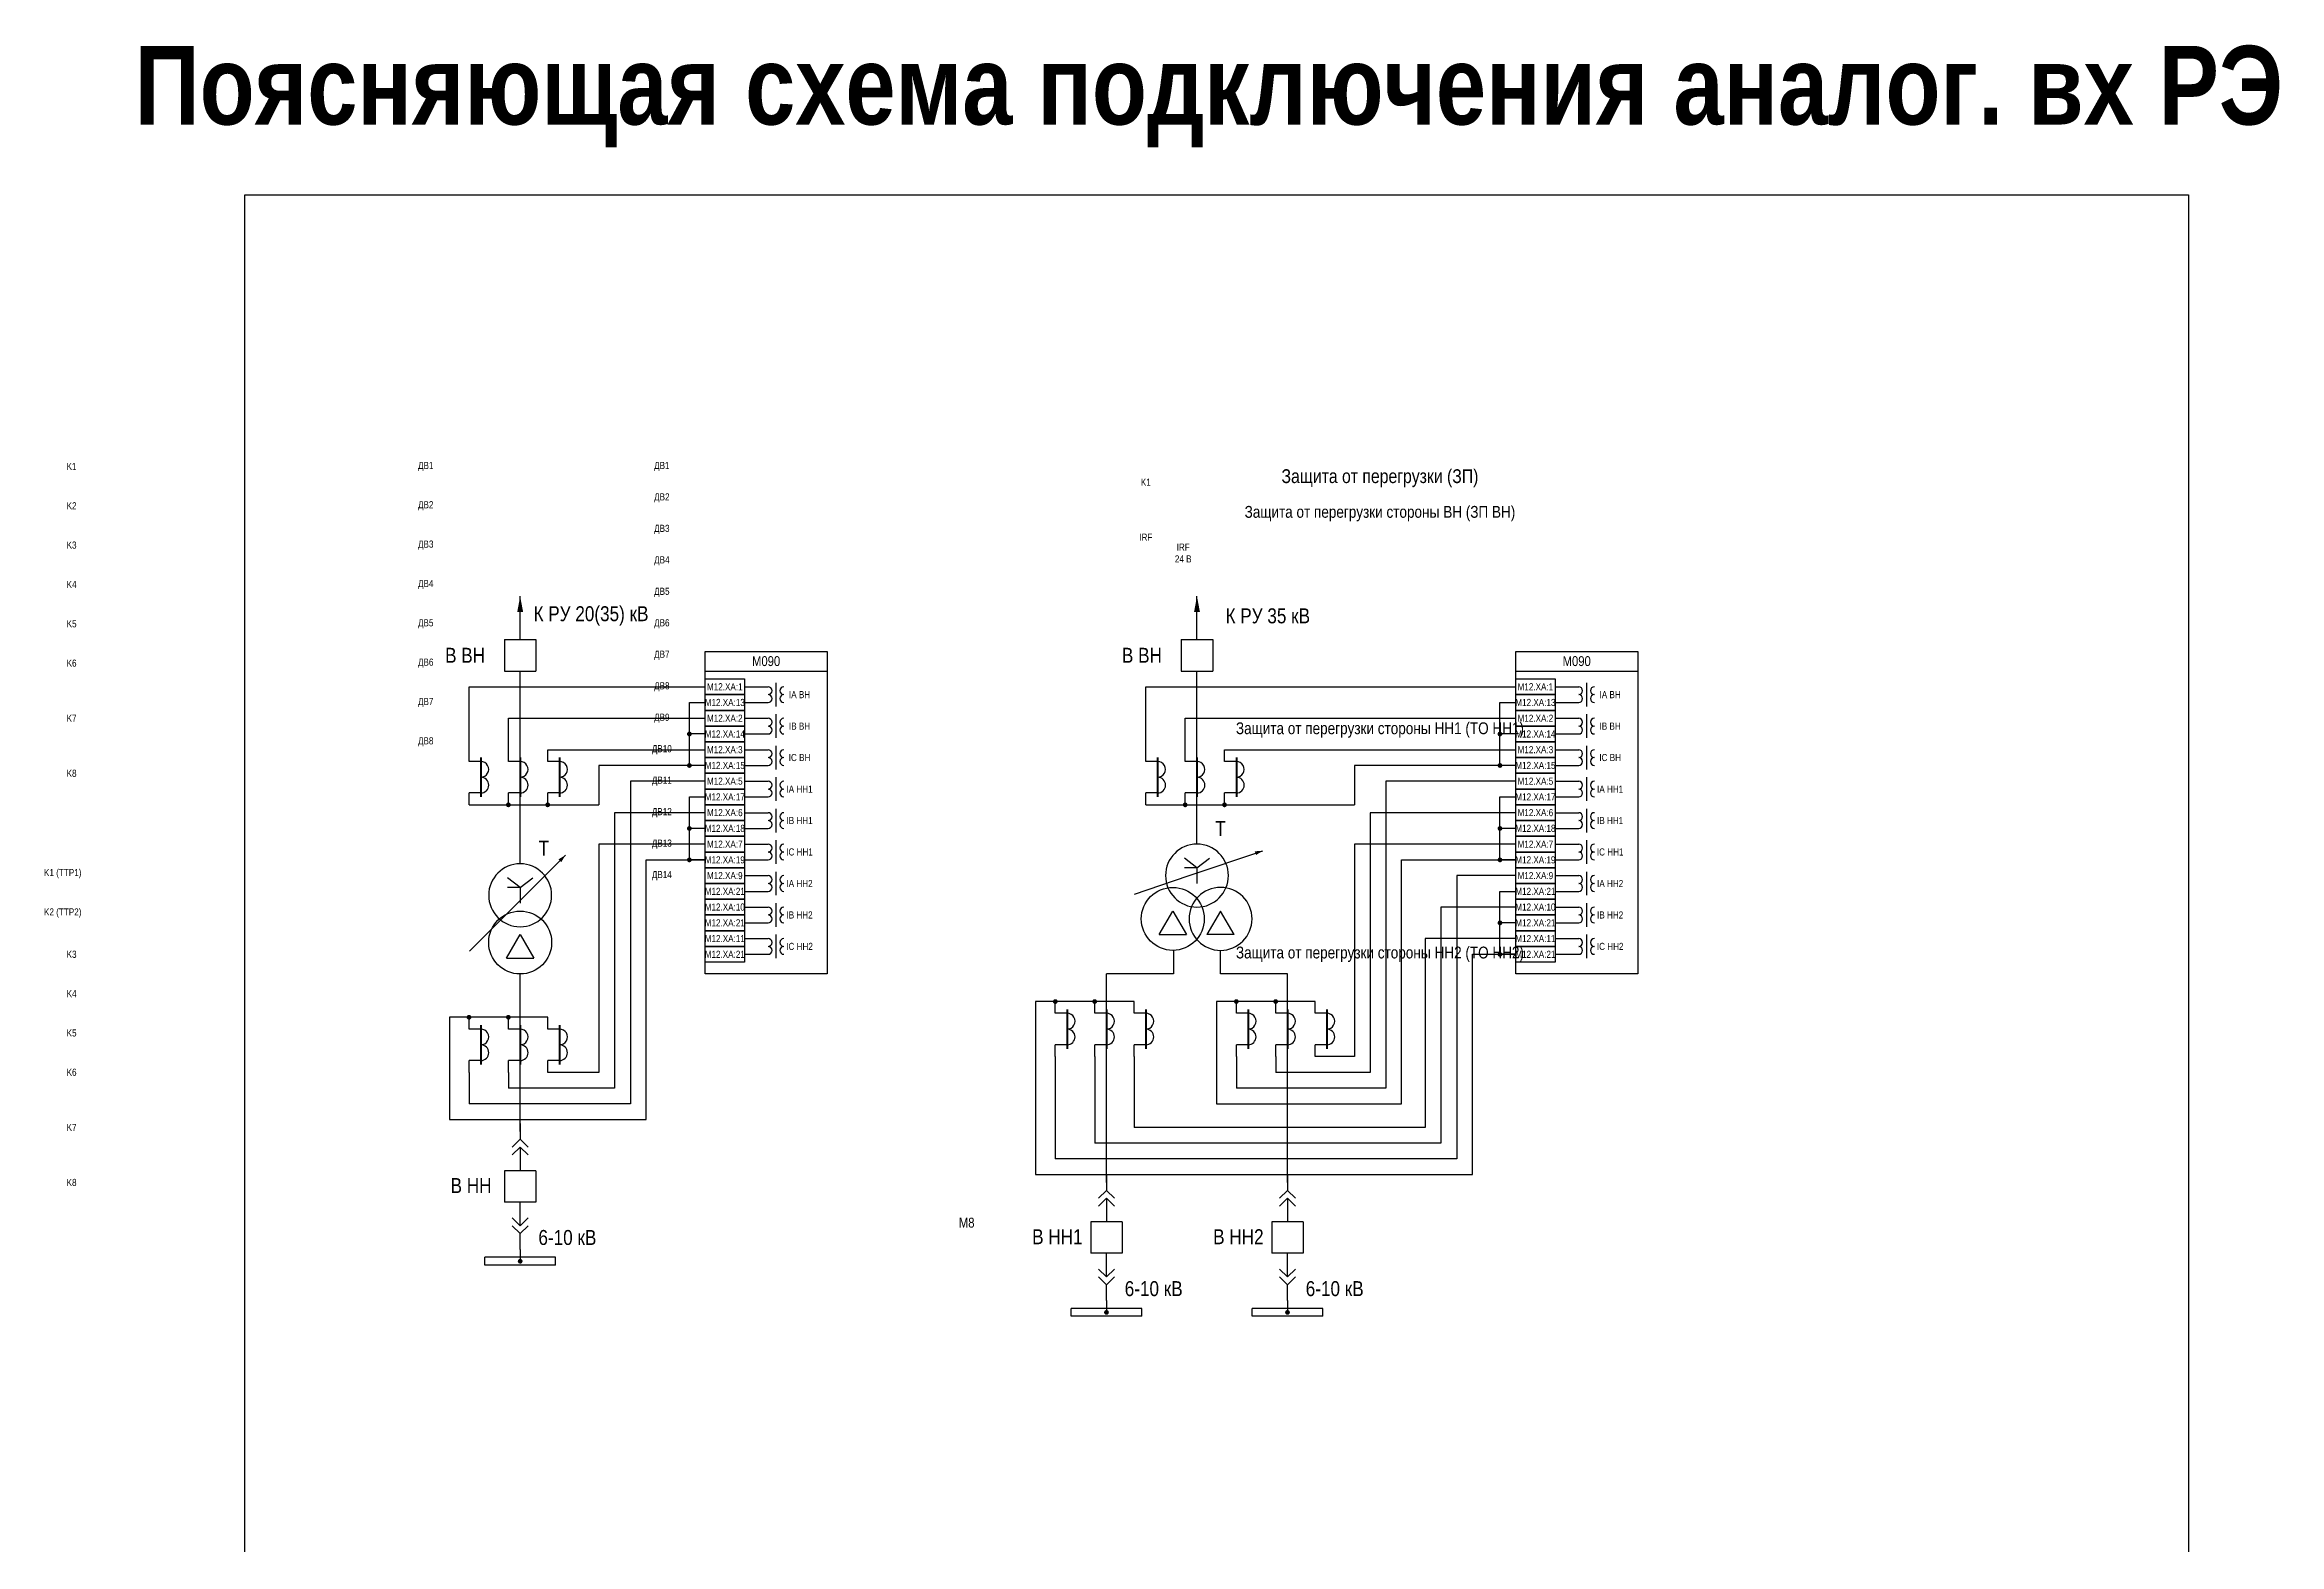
# Model space of a CAD drawing. Header units: millimetres. Extents: x 1657 to 5785, y -558 to 1129.
# Drawn here: x 4847 to 5415, y 364 to 745 of the extents above; entities that cross this region are included whole.
import ezdxf
from ezdxf.enums import TextEntityAlignment as Align

# ---------------------------------------------------------------- set-up
doc = ezdxf.new("R2010")
doc.units = ezdxf.units.MM
doc.layers.add('_ОРЗ_0.3', color=7, linetype='Continuous', lineweight=30)
doc.layers.add('Тонкая', color=7, linetype='Continuous', lineweight=13)
doc.layers.add('Основная', color=7, linetype='Continuous')
doc.styles.add('1.8_Gost_RD', font='ARIALN.TTF', dxfattribs={"height": 1.8})
doc.styles.add('2.5_Gost_RD', font='ARIALN.TTF', dxfattribs={"height": 2.5})
doc.styles.add('2.5_ISOCPEUR', font='isocpeur.ttf', dxfattribs={"width": 0.9, "height": 2.5})
doc.styles.add('3.5_Gost_RD', font='ARIALN.TTF', dxfattribs={"height": 3.5})
doc.styles.add('Narrow', font='ARIALN.TTF')
doc.styles.add('Вывод', font='ARIALN.TTF', dxfattribs={"height": 2.5})
doc.styles.add('Компонент', font='ARIALN.TTF', dxfattribs={"height": 3.5})

# ---------------------------------------------------------------- blocks, each defined once
blk = doc.blocks.new('*U131')
at = {"layer": 'Основная', "ltscale": 0.25}
for p, q in [((2, 2), (0, 0)), ((0, 0), (2, -2))]:
    blk.add_line(p, q, dxfattribs=at)
blk = doc.blocks.new('*U123')
at = {"layer": 'Основная', "color": 0}
for p, q in [((0, 6), (0, 2)), ((0, 0), (0, -6))]:
    blk.add_line(p, q, dxfattribs=at)
at = {"ltscale": 0.25, "xscale": -1, "rotation": 90}
for p in [(0, 2), (0, 0)]:
    blk.add_blockref('*U131', p, dxfattribs=at)
at = {"layer": 'Основная'}
for tag, height, style, p in [('ОУ2', 3.5, 'Компонент', (-5, 6)), ('В2', 2.5, 'Вывод', (3, 6)), ('ОУ1', 3.5, 'Компонент', (-5, -6)), ('В1', 2.5, 'Вывод', (3, -6))]:
    blk.add_attdef(tag, text='', height=height, dxfattribs=dict(at, style=style)).set_placement(p, align=Align.MIDDLE_CENTER)
blk = doc.blocks.new('*U124')
at = {"layer": 'Основная'}
for p, q in [((0, 0), (-8, 0)), ((-8, -8), (-8, 0)), ((0, -8), (0, 0)), ((0, -8), (-8, -8))]:
    blk.add_line(p, q, dxfattribs=at)
at = {"layer": 'Основная', "style": '2.5_ISOCPEUR'}
blk.add_attdef('ОУ', text='', height=2.5, dxfattribs=at).set_placement((-15, -3), align=Align.MIDDLE_CENTER)
blk = doc.blocks.new('*U127')
at = {"layer": 'Основная', "color": 0}
for p, q in [((0, 0), (0, 6)), ((0, -6), (0, -2))]:
    blk.add_line(p, q, dxfattribs=at)
at = {"ltscale": 0.25, "rotation": 89.99999999999999}
for p in [(0, 0), (0, -2)]:
    blk.add_blockref('*U131', p, dxfattribs=at)
at = {"layer": 'Основная'}
for tag, height, style, p in [('ОУ1', 3.5, 'Компонент', (-5, 6)), ('В1', 2.5, 'Вывод', (3, 6)), ('ОУ2', 3.5, 'Компонент', (-5, -6)), ('В2', 2.5, 'Вывод', (3, -6))]:
    blk.add_attdef(tag, text='', height=height, dxfattribs=dict(at, style=style)).set_placement(p, align=Align.MIDDLE_CENTER)
blk = doc.blocks.new('*U122')
at = {"ltscale": 0.25}
for p, q in [((-3.46, -4), (0, 2)), ((0, 2), (3.46, -4)), ((-3.46, -4), (3.46, -4))]:
    blk.add_line(p, q, dxfattribs=at)
blk.add_circle((0, 0), 8, dxfattribs=at)
at = {"layer": 'Основная', "style": 'Компонент'}
blk.add_attdef('ОУ', text='', height=3.5, dxfattribs=at).set_placement((17, 0), align=Align.MIDDLE_CENTER)
blk = doc.blocks.new('*U125')
at = {"ltscale": 0.25}
for p, q in [((0, 0), (-20, 0)), ((14.44, 0), (0, 0))]:
    blk.add_line(p, q, dxfattribs=at)
blk.add_lwpolyline([(-18, 0, 1, 0, 0), (-20, 0, 0, 0, 0)], format="xyseb", dxfattribs=at)
at = {"layer": 'Основная', "style": '2.5_ISOCPEUR'}
blk.add_attdef('ОС', text='', height=2.5, dxfattribs=at).set_placement((3, 2), align=Align.MIDDLE_CENTER)
blk = doc.blocks.new('*U121')
at = {"ltscale": 0.25}
for q in [(-3.2, 4.4), (3.2, 4.4), (0, -2), (3.21, 2)]:
    blk.add_line((0, 2), q, dxfattribs=at)
blk.add_circle((0, 0), 8, dxfattribs=at)
at = {"layer": 'Основная', "style": 'Компонент'}
blk.add_attdef('ОУ', text='', height=3.5, dxfattribs=at).set_placement((-17, 0), align=Align.MIDDLE_CENTER)
blk = doc.blocks.new('*U126')
at = {"layer": 'Основная'}
for p, q in [((0, 0), (-8, 0)), ((-8, -8), (-8, 0)), ((0, -8), (0, 0)), ((0, -8), (-8, -8))]:
    blk.add_line(p, q, dxfattribs=at)
at = {"layer": 'Основная', "style": '2.5_ISOCPEUR'}
blk.add_attdef('ОУ', text='', height=2.5, dxfattribs=at).set_placement((-15, -3), align=Align.MIDDLE_CENTER)
blk = doc.blocks.new('*U130')
at = {"ltscale": 0.25}
for p, q in [((3, 7), (3, 4)), ((0, 4), (3, 4)), ((0, -4), (3, -4)), ((3, -4), (3, -7))]:
    blk.add_line(p, q, dxfattribs=at)
for centre, major_axis, start_param, end_param in [((0, -2), (-2, 0), 4.712389, 7.853982), ((0, 2), (0, -2), 3.141593, 6.283185)]:
    blk.add_ellipse(centre, major_axis=major_axis, ratio=1, start_param=start_param, end_param=end_param, dxfattribs=at)
at = {"layer": 'Основная', "color": 0, "lineweight": 50}
blk.add_line((0, -5), (0, 5), dxfattribs=at)
at = {"layer": 'Основная', "style": '2.5_ISOCPEUR'}
for tag, p in [('В1', (5, 6)), ('ОУ', (-6, 0)), ('В2', (5, -6))]:
    blk.add_attdef(tag, text='', height=2.5, dxfattribs=at).set_placement(p, align=Align.MIDDLE_CENTER)
blk = doc.blocks.new('*U128')
at = {"layer": 'Основная', "color": 0}
for p, q in [((0, 0), (18, 0)), ((0, -2), (0, 0)), ((18, -2), (18, 0)), ((0, -2), (18, -2))]:
    blk.add_line(p, q, dxfattribs=at)
at = {"layer": 'Основная', "style": '2.5_ISOCPEUR'}
blk.add_attdef('ОШ', text='', height=2.5, dxfattribs=at).set_placement((6, 4), align=Align.MIDDLE_CENTER)
blk = doc.blocks.new('*U129')
at = {"ltscale": 0.25}
for p, q in [((3, 7), (3, 4)), ((0, 4), (3, 4)), ((0, -4), (3, -4)), ((3, -4), (3, -7))]:
    blk.add_line(p, q, dxfattribs=at)
for centre, major_axis, start_param, end_param in [((0, -2), (-2, 0), 4.712389, 7.853982), ((0, 2), (0, -2), 3.141593, 6.283185)]:
    blk.add_ellipse(centre, major_axis=major_axis, ratio=1, start_param=start_param, end_param=end_param, dxfattribs=at)
at = {"layer": 'Основная', "color": 0, "lineweight": 50}
blk.add_line((0, -5), (0, 5), dxfattribs=at)
at = {"layer": 'Основная', "style": '2.5_ISOCPEUR'}
for tag, p in [('В1', (5, 6)), ('ОУ', (-6, 0)), ('В2', (5, -6))]:
    blk.add_attdef(tag, text='', height=2.5, dxfattribs=at).set_placement(p, align=Align.MIDDLE_CENTER)

msp = doc.modelspace()

# ---------------------------------------------------------------- linework, layer by layer
for p, q in [((4968, 594), (4968, 605)), ((5140, 594), (5140, 605)), ((4975, 566), (5015, 566)), ((5147, 566), (5221, 566))]:
    msp.add_line(p, q)
at = {"ltscale": 100}
for p, q in [((4955, 566), (4955, 582)), ((4955, 582), (5015, 582)), ((5025, 582), (5031, 582)), ((5033, 583), (5033, 577)), ((5127, 566), (5127, 582)), ((5127, 582), (5221, 582)), ((5231, 582), (5237, 582)), ((5239, 583), (5239, 577)), ((4965, 566), (4965, 574)), ((4965, 574), (5015, 574)), ((5011, 562), (5011, 578)), ((5011, 578), (5015, 578)), ((5025, 578), (5031, 578)), ((5025, 574), (5031, 574)), ((5033, 575), (5033, 569)), ((5137, 566), (5137, 574)), ((5137, 574), (5221, 574)), ((5217, 562), (5217, 578)), ((5217, 578), (5221, 578)), ((5231, 578), (5237, 578)), ((5231, 574), (5237, 574)), ((5239, 575), (5239, 569)), ((5015, 570), (5011, 570)), ((5025, 570), (5031, 570)), ((5221, 570), (5217, 570)), ((5231, 570), (5237, 570)), ((5025, 566), (5031, 566)), ((5033, 567), (5033, 561)), ((5231, 566), (5237, 566)), ((5239, 567), (5239, 561)), ((5011, 562), (4988, 562)), ((4988, 562), (4988, 552)), ((5015, 562), (5011, 562)), ((5025, 562), (5031, 562)), ((5025, 558), (5031, 558)), ((5033, 559), (5033, 553)), ((5217, 562), (5180, 562)), ((5180, 562), (5180, 552)), ((5221, 562), (5217, 562)), ((5231, 562), (5237, 562)), ((5231, 558), (5237, 558)), ((5239, 559), (5239, 553)), ((4955, 552), (4975, 552)), ((4975, 552), (4988, 552)), ((5011, 538), (5011, 554)), ((5011, 554), (5015, 554)), ((5025, 554), (5031, 554)), ((5033, 551), (5033, 545)), ((5127, 552), (5147, 552)), ((5147, 552), (5180, 552)), ((5217, 538), (5217, 554)), ((5217, 554), (5221, 554)), ((5231, 554), (5237, 554)), ((5239, 551), (5239, 545)), ((5015, 546), (5011, 546)), ((5025, 550), (5031, 550)), ((5025, 546), (5031, 546)), ((5221, 546), (5217, 546)), ((5231, 550), (5237, 550)), ((5231, 546), (5237, 546)), ((5025, 542), (5031, 542)), ((5033, 543), (5033, 537)), ((5231, 542), (5237, 542)), ((5239, 543), (5239, 537)), ((5015, 538), (5011, 538)), ((5025, 538), (5031, 538)), ((5025, 534), (5031, 534)), ((5033, 535), (5033, 529)), ((5221, 538), (5217, 538)), ((5231, 538), (5237, 538)), ((5231, 534), (5237, 534)), ((5239, 535), (5239, 529)), ((5025, 530), (5031, 530)), ((5217, 514), (5217, 530)), ((5217, 530), (5221, 530)), ((5231, 530), (5237, 530)), ((5025, 526), (5031, 526)), ((5033, 527), (5033, 521)), ((5231, 526), (5237, 526)), ((5239, 527), (5239, 521)), ((5025, 522), (5031, 522)), ((5025, 518), (5031, 518)), ((5033, 519), (5033, 513)), ((5221, 522), (5217, 522)), ((5231, 522), (5237, 522)), ((5231, 518), (5237, 518)), ((5239, 519), (5239, 513)), ((5025, 514), (5031, 514)), ((5221, 514), (5217, 514)), ((5231, 514), (5237, 514)), ((4955, 484), (4955, 476)), ((4965, 484), (4965, 480)), ((5104, 488), (5104, 462)), ((5114, 488), (5114, 466)), ((5124, 488), (5124, 470)), ((5150, 488), (5150, 480)), ((5160, 488), (5160, 484))]:
    msp.add_line(p, q, dxfattribs=at)
for points in [[(4898, 707), (5392, 707), (5392, -159), (4898, -159)], [(5015, 584), (5025, 584), (5025, 580), (5015, 580)], [(5015, 580), (5025, 580), (5025, 576), (5015, 576)], [(5221, 584), (5231, 584), (5231, 580), (5221, 580)], [(5221, 580), (5231, 580), (5231, 576), (5221, 576)], [(5015, 576), (5025, 576), (5025, 572), (5015, 572)], [(5221, 576), (5231, 576), (5231, 572), (5221, 572)], [(5015, 572), (5025, 572), (5025, 568), (5015, 568)], [(5015, 568), (5025, 568), (5025, 564), (5015, 564)], [(5221, 572), (5231, 572), (5231, 568), (5221, 568)], [(5221, 568), (5231, 568), (5231, 564), (5221, 564)], [(5015, 564), (5025, 564), (5025, 560), (5015, 560)], [(5221, 564), (5231, 564), (5231, 560), (5221, 560)], [(5015, 560), (5025, 560), (5025, 556), (5015, 556)], [(5221, 560), (5231, 560), (5231, 556), (5221, 556)], [(5015, 556), (5025, 556), (5025, 552), (5015, 552)], [(5015, 552), (5025, 552), (5025, 548), (5015, 548)], [(5221, 556), (5231, 556), (5231, 552), (5221, 552)], [(5221, 552), (5231, 552), (5231, 548), (5221, 548)], [(5015, 548), (5025, 548), (5025, 544), (5015, 544)], [(5221, 548), (5231, 548), (5231, 544), (5221, 544)], [(5015, 544), (5025, 544), (5025, 540), (5015, 540)], [(5015, 540), (5025, 540), (5025, 536), (5015, 536)], [(5221, 544), (5231, 544), (5231, 540), (5221, 540)], [(5221, 540), (5231, 540), (5231, 536), (5221, 536)], [(5015, 536), (5025, 536), (5025, 532), (5015, 532)], [(5221, 536), (5231, 536), (5231, 532), (5221, 532)], [(5015, 532), (5025, 532), (5025, 528), (5015, 528)], [(5221, 532), (5231, 532), (5231, 528), (5221, 528)], [(5015, 528), (5025, 528), (5025, 524), (5015, 524)], [(5015, 524), (5025, 524), (5025, 520), (5015, 520)], [(5221, 528), (5231, 528), (5231, 524), (5221, 524)], [(5221, 524), (5231, 524), (5231, 520), (5221, 520)], [(5015, 520), (5025, 520), (5025, 516), (5015, 516)], [(5221, 520), (5231, 520), (5231, 516), (5221, 516)], [(5015, 516), (5025, 516), (5025, 512), (5015, 512)], [(5221, 516), (5231, 516), (5231, 512), (5221, 512)]]:
    msp.add_lwpolyline(points, close=True, dxfattribs=at)
for points in [[(4968, 537), (4968, 586)], [(5140, 542), (5140, 586)], [(4968, 469), (4968, 509)], [(5117, 456), (5117, 509)], [(5163, 456), (5163, 509)], [(4968, 439), (4968, 436)], [(5117, 426), (5117, 423)], [(5163, 426), (5163, 423)]]:
    msp.add_lwpolyline(points)
for points in [[(5015, 586), (5046, 586)], [(5221, 586), (5252, 586)], [(5015, 558), (4996, 558), (4996, 476), (4955, 476)], [(5221, 558), (5188, 558), (5188, 480), (5150, 480)], [(5015, 550), (4992, 550), (4992, 480), (4965, 480)], [(5221, 550), (5184, 550), (5184, 484), (5160, 484)], [(5015, 542), (4988, 542), (4988, 484), (4975, 484)], [(5221, 542), (5180, 542), (5180, 488), (5170, 488)], [(4975, 498), (4950, 498), (4950, 472), (5000, 472), (5000, 538), (5015, 538)], [(5221, 534), (5206, 534), (5206, 462), (5104, 462)], [(5170, 502), (5145, 502), (5145, 476), (5192, 476), (5192, 538), (5221, 538)], [(5221, 526), (5202, 526), (5202, 466), (5114, 466)], [(5221, 518), (5198, 518), (5198, 470), (5124, 470)], [(5124, 502), (5099, 502), (5099, 458), (5210, 458), (5210, 514), (5221, 514)], [(5134, 515), (5134, 509), (5117, 509)], [(5163, 509), (5146, 509), (5146, 515)]]:
    msp.add_lwpolyline(points, dxfattribs=at)
at = {"ltscale": 0.25, "const_width": 0.6}
for points in [[(5010.7, 570, -1), (5011.3, 570, -1)], [(5010.7, 569.99, 1), (5011.3, 569.99, 1)], [(5216.7, 570, -1), (5217.3, 570, -1)], [(5216.7, 569.99, 1), (5217.3, 569.99, 1)], [(5010.7, 562, -1), (5011.3, 562, -1)], [(5010.7, 561.99, 1), (5011.3, 561.99, 1)], [(5216.7, 562, -1), (5217.3, 562, -1)], [(5216.7, 561.99, 1), (5217.3, 561.99, 1)], [(4964.7, 552, -1), (4965.3, 552, -1)], [(4964.7, 551.99, 1), (4965.3, 551.99, 1)], [(4974.7, 552, -1), (4975.3, 552, -1)], [(4974.7, 551.99, 1), (4975.3, 551.99, 1)], [(5136.7, 552, -1), (5137.3, 552, -1)], [(5136.7, 551.99, 1), (5137.3, 551.99, 1)], [(5146.7, 552, -1), (5147.3, 552, -1)], [(5146.7, 551.99, 1), (5147.3, 551.99, 1)], [(5010.7, 546, -1), (5011.3, 546, -1)], [(5010.7, 545.99, 1), (5011.3, 545.99, 1)], [(5216.7, 546, -1), (5217.3, 546, -1)], [(5216.7, 545.99, 1), (5217.3, 545.99, 1)], [(5010.7, 538, -1), (5011.3, 538, -1)], [(5010.7, 537.99, 1), (5011.3, 537.99, 1)], [(5216.7, 538, -1), (5217.3, 538, -1)], [(5216.7, 537.99, 1), (5217.3, 537.99, 1)], [(5216.7, 522, -1), (5217.3, 522, -1)], [(5216.7, 521.99, 1), (5217.3, 521.99, 1)], [(5216.7, 514, -1), (5217.3, 514, -1)], [(5216.7, 513.99, 1), (5217.3, 513.99, 1)], [(5103.7, 502, -1), (5104.3, 502, -1)], [(5103.7, 501.99, 1), (5104.3, 501.99, 1)], [(5113.7, 502, -1), (5114.3, 502, -1)], [(5113.7, 501.99, 1), (5114.3, 501.99, 1)], [(5149.7, 502, -1), (5150.3, 502, -1)], [(5149.7, 501.99, 1), (5150.3, 501.99, 1)], [(5159.7, 502, -1), (5160.3, 502, -1)], [(5159.7, 501.99, 1), (5160.3, 501.99, 1)], [(4954.7, 498, -1), (4955.3, 498, -1)], [(4954.7, 497.99, 1), (4955.3, 497.99, 1)], [(4964.7, 498, -1), (4965.3, 498, -1)], [(4964.7, 497.99, 1), (4965.3, 497.99, 1)], [(4967.7, 436, -1), (4968.3, 436, -1)], [(4967.7, 435.99, 1), (4968.3, 435.99, 1)], [(5116.7, 423, -1), (5117.3, 423, -1)], [(5116.7, 422.99, 1), (5117.3, 422.99, 1)], [(5162.7, 423, -1), (5163.3, 423, -1)], [(5162.7, 422.99, 1), (5163.3, 422.99, 1)]]:
    msp.add_lwpolyline(points, format="xyb", close=True, dxfattribs=at)
at = {"ltscale": 100}
for centre, start, end in [((5031, 581), 270, 90), ((5031, 579), 270, 90), ((5035, 581), 90, 270), ((5035, 579), 90, 270), ((5237, 581), 270, 90), ((5237, 579), 270, 90), ((5241, 581), 90, 270), ((5241, 579), 90, 270), ((5031, 573), 270, 90), ((5035, 573), 90, 270), ((5237, 573), 270, 90), ((5241, 573), 90, 270), ((5031, 571), 270, 90), ((5035, 571), 90, 270), ((5237, 571), 270, 90), ((5241, 571), 90, 270), ((5031, 565), 270, 90), ((5031, 563), 270, 90), ((5035, 565), 90, 270), ((5035, 563), 90, 270), ((5237, 565), 270, 90), ((5237, 563), 270, 90), ((5241, 565), 90, 270), ((5241, 563), 90, 270), ((5031, 557), 270, 90), ((5035, 557), 90, 270), ((5237, 557), 270, 90), ((5241, 557), 90, 270), ((5031, 555), 270, 90), ((5035, 555), 90, 270), ((5237, 555), 270, 90), ((5241, 555), 90, 270), ((5031, 549), 270, 90), ((5031, 547), 270, 90), ((5035, 549), 90, 270), ((5035, 547), 90, 270), ((5237, 549), 270, 90), ((5237, 547), 270, 90), ((5241, 549), 90, 270), ((5241, 547), 90, 270), ((5031, 541), 270, 90), ((5031, 539), 270, 90), ((5035, 541), 90, 270), ((5035, 539), 90, 270), ((5237, 541), 270, 90), ((5237, 539), 270, 90), ((5241, 541), 90, 270), ((5241, 539), 90, 270), ((5031, 533), 270, 90), ((5035, 533), 90, 270), ((5237, 533), 270, 90), ((5241, 533), 90, 270), ((5031, 531), 270, 90), ((5035, 531), 90, 270), ((5237, 531), 270, 90), ((5241, 531), 90, 270), ((5031, 525), 270, 90), ((5031, 523), 270, 90), ((5035, 525), 90, 270), ((5035, 523), 90, 270), ((5237, 525), 270, 90), ((5237, 523), 270, 90), ((5241, 525), 90, 270), ((5241, 523), 90, 270), ((5031, 517), 270, 90), ((5035, 517), 90, 270), ((5237, 517), 270, 90), ((5241, 517), 90, 270), ((5031, 515), 270, 90), ((5035, 515), 90, 270), ((5237, 515), 270, 90), ((5241, 515), 90, 270)]:
    msp.add_arc(centre, 1, start, end, dxfattribs=at)
at = {"layer": '_ОРЗ_0.3', "ltscale": 100}
for points in [[(5015, 591), (5046, 591), (5046, 509), (5015, 509)], [(5221, 591), (5252, 591), (5252, 509), (5221, 509)]]:
    msp.add_lwpolyline(points, close=True, dxfattribs=at)
at = {"layer": 'Тонкая', "ltscale": 0.3}
for points in [[(4968, 605, 0, 1.5, 0), (4968, 601, 0, 0, 0)], [(5140, 605, 0, 1.5, 0), (5140, 601, 0, 0, 0)]]:
    msp.add_lwpolyline(points, format="xyseb", dxfattribs=at)

# ---------------------------------------------------------------- block references
at = {"ltscale": 0.35, "rotation": 180}
for p in [(4964, 586), (5136, 586)]:
    msp.add_blockref('*U126', p, dxfattribs=at)
at = {"ltscale": 0.25}
for name, p, rotation in [('*U129', (4958, 559), 180), ('*U130', (4968, 559), 180), ('*U130', (4978, 559), 180), ('*U129', (5130, 559), 180), ('*U130', (5140, 559), 180), ('*U130', (5150, 559), 180), ('*U125', (4965.36, 525.05), 224.9999999999999), ('*U125', (5137.8, 533.91), 198.7392877131279), ('*U129', (5107, 495), 180), ('*U130', (5117, 495), 180), ('*U130', (5127, 495), 180), ('*U129', (5153, 495), 180), ('*U130', (5163, 495), 180), ('*U130', (5173, 495), 180), ('*U129', (4958, 491), 180), ('*U130', (4968, 491), 180), ('*U130', (4978, 491), 180)]:
    msp.add_blockref(name, p, dxfattribs=dict(at, rotation=rotation))
at = {"ltscale": 0.35, "xscale": -1}
for name, p in [('*U121', (5140, 534)), ('*U121', (4968, 529)), ('*U122', (5146, 523))]:
    msp.add_blockref(name, p, dxfattribs=at)
at = {"ltscale": 0.35}
for p in [(5133.85, 523), (4968, 517)]:
    msp.add_blockref('*U122', p, dxfattribs=at)
at = {"ltscale": 0.25, "xscale": -1, "rotation": 180}
for name, p in [('*U127', (4968, 465)), ('*U124', (4972, 451)), ('*U127', (5117, 452)), ('*U127', (5163, 452)), ('*U123', (4968, 445)), ('*U124', (5121, 438)), ('*U124', (5167, 438)), ('*U123', (5117, 432)), ('*U123', (5163, 432))]:
    msp.add_blockref(name, p, dxfattribs=at)
at = {"ltscale": 0.25, "xscale": -1}
for p in [(4977, 436.99), (5126, 423.99), (5172, 423.99)]:
    msp.add_blockref('*U128', p, dxfattribs=at)

# ---------------------------------------------------------------- texts
at = {"ltscale": 100}
for s, insert, char_height, width, attachment_point, style in [('{\\fArial Narrow|b1|i0|c204|p34;Поясняющая схема подключения аналог. вх РЭ}', (5143, 732), 20, 1350, 5, '2.5_Gost_RD'), ('K1', (4854, 638), 1.8, 6, 5, '1.8_Gost_RD'), ('ДВ1', (4944, 638), 1.8, 8, 5, '1.8_Gost_RD'), ('ДВ1', (5004, 638), 1.8, 8, 5, '1.8_Gost_RD'), ('ДВ2', (5004, 630), 1.8, 8, 5, '1.8_Gost_RD'), ('K1', (5127, 634), 1.8, 6, 5, '1.8_Gost_RD'), ('K2', (4854, 628), 1.8, 6, 5, '1.8_Gost_RD'), ('ДВ2', (4944, 628), 1.8, 8, 5, '1.8_Gost_RD'), ('ДВ3', (4944, 618), 1.8, 8, 5, '1.8_Gost_RD'), ('ДВ3', (5004, 622), 1.8, 8, 5, '1.8_Gost_RD'), ('IRF', (5127, 620), 1.8, 6, 5, '1.8_Gost_RD'), ('K3', (4854, 618), 1.8, 6, 5, '1.8_Gost_RD'), ('ДВ4', (5004, 614), 1.8, 8, 5, '1.8_Gost_RD'), ('IRF \\P24 В', (5136.5, 616), 1.8, 7, 5, '1.8_Gost_RD'), ('K4', (4854, 608), 1.8, 6, 5, '1.8_Gost_RD'), ('ДВ4', (4944, 608), 1.8, 8, 5, '1.8_Gost_RD'), ('ДВ5', (5004, 606), 1.8, 8, 5, '1.8_Gost_RD'), ('K5', (4854, 598), 1.8, 6, 5, '1.8_Gost_RD'), ('ДВ5', (4944, 598), 1.8, 8, 5, '1.8_Gost_RD'), ('ДВ6', (5004, 598), 1.8, 8, 5, '1.8_Gost_RD'), ('ДВ7', (5004, 590), 1.8, 8, 5, '1.8_Gost_RD'), ('K6', (4854, 588), 1.8, 6, 5, '1.8_Gost_RD'), ('ДВ6', (4944, 588), 1.8, 8, 5, '1.8_Gost_RD'), ('М090', (5030.5, 588.5), 2.5, 31, 5, '2.5_Gost_RD'), ('М090', (5236.5, 588.5), 2.5, 31, 5, '2.5_Gost_RD'), ('ДВ8', (5004, 582), 1.8, 8, 5, '1.8_Gost_RD'), ('M12.XA:1', (5020, 582), 1.8, 10, 5, '1.8_Gost_RD'), ('IA ВН', (5039, 580), 1.8, 15, 5, '1.8_Gost_RD'), ('M12.XA:1', (5226, 582), 1.8, 10, 5, '1.8_Gost_RD'), ('IA ВН', (5245, 580), 1.8, 15, 5, '1.8_Gost_RD'), ('K7', (4854, 574), 1.8, 6, 5, '1.8_Gost_RD'), ('ДВ7', (4944, 578), 1.8, 8, 5, '1.8_Gost_RD'), ('ДВ9', (5004, 574), 1.8, 8, 5, '1.8_Gost_RD'), ('M12.XA:13', (5020, 578), 1.8, 10, 5, '1.8_Gost_RD'), ('M12.XA:2', (5020, 574), 1.8, 10, 5, '1.8_Gost_RD'), ('M12.XA:13', (5226, 578), 1.8, 10, 5, '1.8_Gost_RD'), ('M12.XA:2', (5226, 574), 1.8, 10, 5, '1.8_Gost_RD'), ('ДВ8', (4944, 568), 1.8, 8, 5, '1.8_Gost_RD'), ('M12.XA:14', (5020, 570), 1.8, 10, 5, '1.8_Gost_RD'), ('IB ВН', (5039, 572), 1.8, 15, 5, '1.8_Gost_RD'), ('M12.XA:14', (5226, 570), 1.8, 10, 5, '1.8_Gost_RD'), ('IB ВН', (5245, 572), 1.8, 15, 5, '1.8_Gost_RD'), ('ДВ10', (5004, 566), 1.8, 8, 5, '1.8_Gost_RD'), ('M12.XA:15', (5020, 562), 1.8, 10, 5, '1.8_Gost_RD'), ('M12.XA:3', (5020, 566), 1.8, 10, 5, '1.8_Gost_RD'), ('IC ВН', (5039, 564), 1.8, 15, 5, '1.8_Gost_RD'), ('M12.XA:15', (5226, 562), 1.8, 10, 5, '1.8_Gost_RD'), ('M12.XA:3', (5226, 566), 1.8, 10, 5, '1.8_Gost_RD'), ('IC ВН', (5245, 564), 1.8, 15, 5, '1.8_Gost_RD'), ('K8', (4854, 560), 1.8, 6, 5, '1.8_Gost_RD'), ('ДВ11', (5004, 558), 1.8, 8, 5, '1.8_Gost_RD'), ('M12.XA:5', (5020, 558), 1.8, 10, 5, '1.8_Gost_RD'), ('IA НН1', (5039, 556), 1.8, 15, 5, '1.8_Gost_RD'), ('M12.XA:5', (5226, 558), 1.8, 10, 5, '1.8_Gost_RD'), ('IA НН1', (5245, 556), 1.8, 15, 5, '1.8_Gost_RD'), ('ДВ12', (5004, 550), 1.8, 8, 5, '1.8_Gost_RD'), ('M12.XA:17', (5020, 554), 1.8, 10, 5, '1.8_Gost_RD'), ('M12.XA:6', (5020, 550), 1.8, 10, 5, '1.8_Gost_RD'), ('M12.XA:17', (5226, 554), 1.8, 10, 5, '1.8_Gost_RD'), ('M12.XA:6', (5226, 550), 1.8, 10, 5, '1.8_Gost_RD'), ('M12.XA:18', (5020, 546), 1.8, 10, 5, '1.8_Gost_RD'), ('IB НН1', (5039, 548), 1.8, 15, 5, '1.8_Gost_RD'), ('M12.XA:18', (5226, 546), 1.8, 10, 5, '1.8_Gost_RD'), ('IB НН1', (5245, 548), 1.8, 15, 5, '1.8_Gost_RD'), ('ДВ13', (5004, 542), 1.8, 8, 5, '1.8_Gost_RD'), ('M12.XA:7', (5020, 542), 1.8, 10, 5, '1.8_Gost_RD'), ('IC НН1', (5039, 540), 1.8, 15, 5, '1.8_Gost_RD'), ('M12.XA:7', (5226, 542), 1.8, 10, 5, '1.8_Gost_RD'), ('IC НН1', (5245, 540), 1.8, 15, 5, '1.8_Gost_RD'), ('K1 (TTP1)', (4851.75, 534.5), 1.8, 10.5, 5, '1.8_Gost_RD'), ('ДВ14', (5004, 534), 1.8, 8, 5, '1.8_Gost_RD'), ('M12.XA:19', (5020, 538), 1.8, 10, 5, '1.8_Gost_RD'), ('M12.XA:9', (5020, 534), 1.8, 10, 5, '1.8_Gost_RD'), ('M12.XA:19', (5226, 538), 1.8, 10, 5, '1.8_Gost_RD'), ('M12.XA:9', (5226, 534), 1.8, 10, 5, '1.8_Gost_RD'), ('M12.XA:21', (5020, 530), 1.8, 10, 5, '1.8_Gost_RD'), ('IA НН2', (5039, 532), 1.8, 15, 5, '1.8_Gost_RD'), ('M12.XA:21', (5226, 530), 1.8, 10, 5, '1.8_Gost_RD'), ('IA НН2', (5245, 532), 1.8, 15, 5, '1.8_Gost_RD'), ('K2 (TTP2)', (4851.75, 524.5), 1.8, 10.5, 5, '1.8_Gost_RD'), ('M12.XA:10', (5020, 526), 1.8, 10, 5, '1.8_Gost_RD'), ('M12.XA:21', (5020, 522), 1.8, 10, 5, '1.8_Gost_RD'), ('IB НН2', (5039, 524), 1.8, 15, 5, '1.8_Gost_RD'), ('M12.XA:10', (5226, 526), 1.8, 10, 5, '1.8_Gost_RD'), ('M12.XA:21', (5226, 522), 1.8, 10, 5, '1.8_Gost_RD'), ('IB НН2', (5245, 524), 1.8, 15, 5, '1.8_Gost_RD'), ('M12.XA:11', (5020, 518), 1.8, 10, 5, '1.8_Gost_RD'), ('IC НН2', (5039, 516), 1.8, 15, 5, '1.8_Gost_RD'), ('M12.XA:11', (5226, 518), 1.8, 10, 5, '1.8_Gost_RD'), ('IC НН2', (5245, 516), 1.8, 15, 5, '1.8_Gost_RD'), ('K3', (4854, 514), 1.8, 6, 5, '1.8_Gost_RD'), ('M12.XA:21', (5020, 514), 1.8, 10, 5, '1.8_Gost_RD'), ('M12.XA:21', (5226, 514), 1.8, 10, 5, '1.8_Gost_RD'), ('K4', (4854, 504), 1.8, 6, 5, '1.8_Gost_RD'), ('K5', (4854, 494), 1.8, 6, 5, '1.8_Gost_RD'), ('K6', (4854, 484), 1.8, 6, 5, '1.8_Gost_RD'), ('K7', (4854, 470), 1.8, 6, 5, '1.8_Gost_RD'), ('K8', (4854, 456), 1.8, 6, 5, '1.8_Gost_RD'), ('M8', (5079.49, 447.05), 2.5, 3, 1, '3.5_Gost_RD')]:
    msp.add_mtext(s, dxfattribs=dict(at, insert=insert, char_height=char_height, width=width, attachment_point=attachment_point, style=style))
at = {"color": 30, "ltscale": 100, "true_color": 0xef8637, "attachment_point": 5, "style": '3.5_Gost_RD'}
for s, insert, char_height, width in [('\\pxsm0.7;Защита от перегрузки (ЗП)', (5186.5, 635), 3.5, 85), ('\\pxsm0.7;Защита от перегрузки стороны ВН (ЗП ВН)', (5186.5, 626), 3, 81), ('\\pxsm0.7;Защита от перегрузки стороны НН1 (ТО НН1)', (5186.5, 571), 3, 81), ('\\pxsm0.7;Защита от перегрузки стороны НН2 (ТО НН2)', (5186.5, 514), 3, 81)]:
    msp.add_mtext(s, dxfattribs=dict(at, insert=insert, char_height=char_height, width=width))
at = {"char_height": 3.8, "width": 53.3807, "attachment_point": 5, "style": 'Narrow'}
for s, insert in [('\\pxi-3,l3,t3;К РУ 20(35) кВ', (4986, 600)), ('\\pxi-3,l3,t3;К РУ 35 кВ', (5158, 600)), ('\\pxi-3,l3,t3;В ВН', (4954, 590)), ('\\pxi-3,l3,t3;В ВН', (5126, 590)), ('\\pxi-3,l3,t3;Т', (5146, 546)), ('\\pxi-3,l3,t3;Т', (4974, 541)), ('\\pxi-3,l3,t3;В НН', (4955.52, 455.22)), ('\\pxi-3,l3,t3;6-10 кВ', (4980, 442)), ('\\pxi-3,l3,t3;В НН1', (5104.52, 442.22)), ('\\pxi-3,l3,t3;В НН2', (5150.52, 442.22)), ('\\pxi-3,l3,t3;6-10 кВ', (5129, 429)), ('\\pxi-3,l3,t3;6-10 кВ', (5175, 429))]:
    msp.add_mtext(s, dxfattribs=dict(at, insert=insert))

doc.saveas('drawing.dxf')
